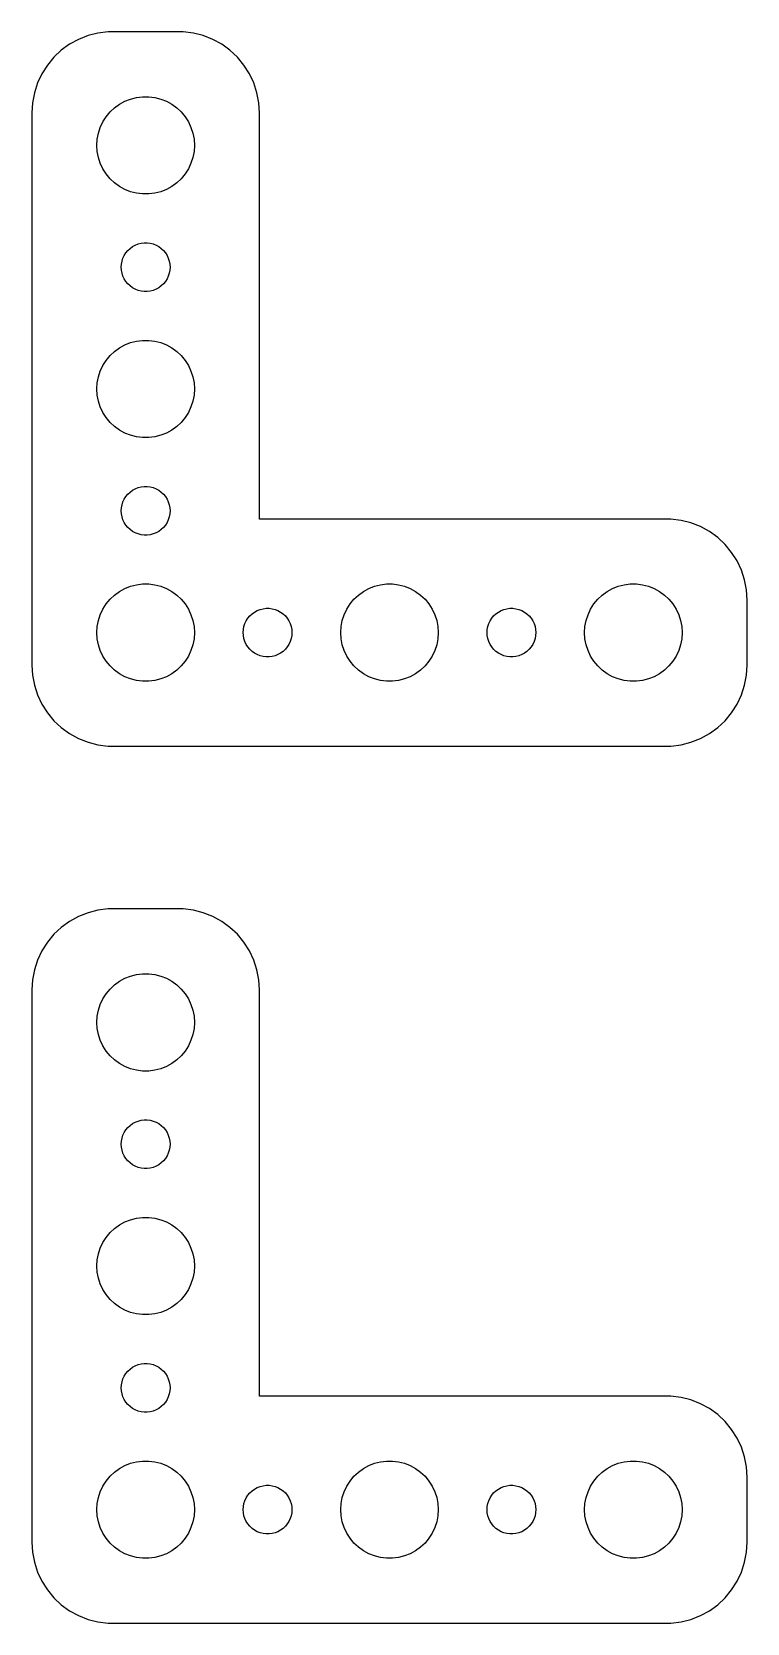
# Model space of a CAD drawing. Header units: metres. Extents: x -22 to 22, y 101 to 199.
import ezdxf

# ---------------------------------------------------------------- set-up
doc = ezdxf.new("R2010")
doc.units = ezdxf.units.M

msp = doc.modelspace()

# ---------------------------------------------------------------- linework, layer by layer
for p, q in [((-17.9369, 198.911), (-18.5451, 198.755)), ((-17.3139, 198.99), (-17.9369, 198.911)), ((-12.686, 198.99), (-17.3139, 198.99)), ((-12.0631, 198.911), (-12.686, 198.99)), ((-11.4549, 198.755), (-12.0631, 198.911)), ((-19.6791, 198.222), (-20.1871, 197.853)), ((-19.1289, 198.524), (-19.6791, 198.222)), ((-18.5451, 198.755), (-19.1289, 198.524)), ((-10.8711, 198.524), (-11.4549, 198.755)), ((-10.3209, 198.222), (-10.8711, 198.524)), ((-9.81287, 197.853), (-10.3209, 198.222)), ((-20.6448, 197.423), (-21.0451, 196.939)), ((-20.1871, 197.853), (-20.6448, 197.423)), ((-9.35515, 197.423), (-9.81287, 197.853)), ((-8.95491, 196.939), (-9.35515, 197.423)), ((-21.3815, 196.409), (-21.6489, 195.841)), ((-21.0451, 196.939), (-21.3815, 196.409)), ((-8.61845, 196.409), (-8.95491, 196.939)), ((-8.3511, 195.841), (-8.61845, 196.409)), ((-21.8429, 195.243), (-21.9606, 194.627)), ((-21.6489, 195.841), (-21.8429, 195.243)), ((-15.5621, 194.947), (-15.1884, 194.994)), ((-15.1884, 194.994), (-14.8116, 194.994)), ((-14.8116, 194.994), (-14.4379, 194.947)), ((-8.15707, 195.243), (-8.3511, 195.841)), ((-8.03941, 194.627), (-8.15707, 195.243)), ((-21.9606, 194.627), (-22, 194)), ((-17.427, 193.763), (-17.1869, 194.054)), ((-17.1869, 194.054), (-16.9123, 194.312)), ((-16.9123, 194.312), (-16.6075, 194.533)), ((-16.6075, 194.533), (-16.2773, 194.714)), ((-16.2773, 194.714), (-15.927, 194.853)), ((-15.927, 194.853), (-15.5621, 194.947)), ((-14.4379, 194.947), (-14.0729, 194.853)), ((-14.0729, 194.853), (-13.7227, 194.714)), ((-13.7227, 194.714), (-13.3925, 194.533)), ((-13.3925, 194.533), (-13.0877, 194.312)), ((-13.0877, 194.312), (-12.8131, 194.054)), ((-12.8131, 194.054), (-12.5729, 193.763)), ((-8, 194), (-8.03941, 194.627)), ((-22, 194), (-22, 160)), ((-17.9057, 192.746), (-17.7893, 193.104)), ((-17.7893, 193.104), (-17.6289, 193.445)), ((-17.6289, 193.445), (-17.427, 193.763)), ((-12.5729, 193.763), (-12.3711, 193.445)), ((-12.3711, 193.445), (-12.2107, 193.104)), ((-12.2107, 193.104), (-12.0942, 192.746)), ((-8, 168.99), (-8, 194)), ((-18, 192), (-17.9763, 192.376)), ((-17.9763, 192.376), (-17.9057, 192.746)), ((-12.0942, 192.746), (-12.0237, 192.376)), ((-12.0237, 192.376), (-12, 192)), ((-17.9763, 191.624), (-18, 192)), ((-17.9057, 191.254), (-17.9763, 191.624)), ((-17.7893, 190.896), (-17.9057, 191.254)), ((-12.0942, 191.254), (-12.2107, 190.896)), ((-12.0237, 191.624), (-12.0942, 191.254)), ((-12, 192), (-12.0237, 191.624)), ((-17.6289, 190.555), (-17.7893, 190.896)), ((-17.427, 190.237), (-17.6289, 190.555)), ((-17.1869, 189.946), (-17.427, 190.237)), ((-12.5729, 190.237), (-12.8131, 189.946)), ((-12.3711, 190.555), (-12.5729, 190.237)), ((-12.2107, 190.896), (-12.3711, 190.555)), ((-16.9123, 189.688), (-17.1869, 189.946)), ((-16.6075, 189.467), (-16.9123, 189.688)), ((-16.2773, 189.286), (-16.6075, 189.467)), ((-15.927, 189.147), (-16.2773, 189.286)), ((-15.5621, 189.053), (-15.927, 189.147)), ((-14.0729, 189.147), (-14.4379, 189.053)), ((-13.7227, 189.286), (-14.0729, 189.147)), ((-13.3925, 189.467), (-13.7227, 189.286)), ((-13.0877, 189.688), (-13.3925, 189.467)), ((-12.8131, 189.946), (-13.0877, 189.688)), ((-15.1884, 189.006), (-15.5621, 189.053)), ((-14.8116, 189.006), (-15.1884, 189.006)), ((-14.4379, 189.053), (-14.8116, 189.006)), ((-16.3947, 185.052), (-16.3145, 185.223)), ((-16.3145, 185.223), (-16.2135, 185.382)), ((-16.2135, 185.382), (-16.0934, 185.527)), ((-16.0934, 185.527), (-15.9561, 185.656)), ((-15.9561, 185.656), (-15.8037, 185.766)), ((-15.8037, 185.766), (-15.6387, 185.857)), ((-15.6387, 185.857), (-15.4635, 185.927)), ((-15.4635, 185.927), (-15.2811, 185.973)), ((-15.2811, 185.973), (-15.0942, 185.997)), ((-15.0942, 185.997), (-14.9058, 185.997)), ((-14.9058, 185.997), (-14.7189, 185.973)), ((-14.7189, 185.973), (-14.5365, 185.927)), ((-14.5365, 185.927), (-14.3613, 185.857)), ((-14.3613, 185.857), (-14.1963, 185.766)), ((-14.1963, 185.766), (-14.0439, 185.656)), ((-14.0439, 185.656), (-13.9065, 185.527)), ((-13.9065, 185.527), (-13.7865, 185.382)), ((-13.7865, 185.382), (-13.6855, 185.223)), ((-13.6855, 185.223), (-13.6053, 185.052)), ((-16.5, 184.5), (-16.4882, 184.688)), ((-16.4882, 184.312), (-16.5, 184.5)), ((-16.4882, 184.688), (-16.4529, 184.873)), ((-16.4529, 184.127), (-16.4882, 184.312)), ((-16.4529, 184.873), (-16.3947, 185.052)), ((-13.6053, 185.052), (-13.5471, 184.873)), ((-13.5471, 184.873), (-13.5118, 184.688)), ((-13.5118, 184.312), (-13.5471, 184.127)), ((-13.5118, 184.688), (-13.5, 184.5)), ((-13.5, 184.5), (-13.5118, 184.312)), ((-16.3947, 183.948), (-16.4529, 184.127)), ((-16.3145, 183.777), (-16.3947, 183.948)), ((-16.2135, 183.618), (-16.3145, 183.777)), ((-16.0934, 183.473), (-16.2135, 183.618)), ((-15.9561, 183.344), (-16.0934, 183.473)), ((-15.8037, 183.234), (-15.9561, 183.344)), ((-15.6387, 183.143), (-15.8037, 183.234)), ((-14.1963, 183.234), (-14.3613, 183.143)), ((-14.0439, 183.344), (-14.1963, 183.234)), ((-13.9065, 183.473), (-14.0439, 183.344)), ((-13.7865, 183.618), (-13.9065, 183.473)), ((-13.6855, 183.777), (-13.7865, 183.618)), ((-13.6053, 183.948), (-13.6855, 183.777)), ((-13.5471, 184.127), (-13.6053, 183.948)), ((-15.4635, 183.073), (-15.6387, 183.143)), ((-15.2811, 183.027), (-15.4635, 183.073)), ((-15.0942, 183.003), (-15.2811, 183.027)), ((-14.9058, 183.003), (-15.0942, 183.003)), ((-14.7189, 183.027), (-14.9058, 183.003)), ((-14.5365, 183.073), (-14.7189, 183.027)), ((-14.3613, 183.143), (-14.5365, 183.073)), ((-17.1869, 179.054), (-16.9123, 179.312)), ((-16.9123, 179.312), (-16.6075, 179.533)), ((-16.6075, 179.533), (-16.2773, 179.714)), ((-16.2773, 179.714), (-15.927, 179.853)), ((-15.927, 179.853), (-15.5621, 179.947)), ((-15.5621, 179.947), (-15.1884, 179.994)), ((-15.1884, 179.994), (-14.8116, 179.994)), ((-14.8116, 179.994), (-14.4379, 179.947)), ((-14.4379, 179.947), (-14.0729, 179.853)), ((-14.0729, 179.853), (-13.7227, 179.714)), ((-13.7227, 179.714), (-13.3925, 179.533)), ((-13.3925, 179.533), (-13.0877, 179.312)), ((-13.0877, 179.312), (-12.8131, 179.054)), ((-17.7893, 178.104), (-17.6289, 178.445)), ((-17.6289, 178.445), (-17.427, 178.763)), ((-17.427, 178.763), (-17.1869, 179.054)), ((-12.8131, 179.054), (-12.5729, 178.763)), ((-12.5729, 178.763), (-12.3711, 178.445)), ((-12.3711, 178.445), (-12.2107, 178.104)), ((-18, 177), (-17.9763, 177.376)), ((-17.9763, 177.376), (-17.9057, 177.746)), ((-17.9057, 177.746), (-17.7893, 178.104)), ((-12.2107, 178.104), (-12.0942, 177.746)), ((-12.0942, 177.746), (-12.0237, 177.376)), ((-12.0237, 177.376), (-12, 177)), ((-17.9763, 176.624), (-18, 177)), ((-17.9057, 176.254), (-17.9763, 176.624)), ((-12.0237, 176.624), (-12.0942, 176.254)), ((-12, 177), (-12.0237, 176.624)), ((-17.7893, 175.896), (-17.9057, 176.254)), ((-17.6289, 175.555), (-17.7893, 175.896)), ((-17.427, 175.237), (-17.6289, 175.555)), ((-12.3711, 175.555), (-12.5729, 175.237)), ((-12.2107, 175.896), (-12.3711, 175.555)), ((-12.0942, 176.254), (-12.2107, 175.896)), ((-17.1869, 174.946), (-17.427, 175.237)), ((-16.9123, 174.688), (-17.1869, 174.946)), ((-16.6075, 174.467), (-16.9123, 174.688)), ((-16.2773, 174.286), (-16.6075, 174.467)), ((-13.3925, 174.467), (-13.7227, 174.286)), ((-13.0877, 174.688), (-13.3925, 174.467)), ((-12.8131, 174.946), (-13.0877, 174.688)), ((-12.5729, 175.237), (-12.8131, 174.946)), ((-15.927, 174.147), (-16.2773, 174.286)), ((-15.5621, 174.053), (-15.927, 174.147)), ((-15.1884, 174.006), (-15.5621, 174.053)), ((-14.8116, 174.006), (-15.1884, 174.006)), ((-14.4379, 174.053), (-14.8116, 174.006)), ((-14.0729, 174.147), (-14.4379, 174.053)), ((-13.7227, 174.286), (-14.0729, 174.147)), ((-16.2135, 170.382), (-16.0934, 170.527)), ((-16.0934, 170.527), (-15.9561, 170.656)), ((-15.9561, 170.656), (-15.8037, 170.766)), ((-15.8037, 170.766), (-15.6387, 170.857)), ((-15.6387, 170.857), (-15.4635, 170.927)), ((-15.4635, 170.927), (-15.2811, 170.973)), ((-15.2811, 170.973), (-15.0942, 170.997)), ((-15.0942, 170.997), (-14.9058, 170.997)), ((-14.9058, 170.997), (-14.7189, 170.973)), ((-14.7189, 170.973), (-14.5365, 170.927)), ((-14.5365, 170.927), (-14.3613, 170.857)), ((-14.3613, 170.857), (-14.1963, 170.766)), ((-14.1963, 170.766), (-14.0439, 170.656)), ((-14.0439, 170.656), (-13.9065, 170.527)), ((-13.9065, 170.527), (-13.7865, 170.382)), ((-16.5, 169.5), (-16.4882, 169.688)), ((-16.4882, 169.688), (-16.4529, 169.873)), ((-16.4529, 169.873), (-16.3947, 170.052)), ((-16.3947, 170.052), (-16.3145, 170.223)), ((-16.3145, 170.223), (-16.2135, 170.382)), ((-13.7865, 170.382), (-13.6855, 170.223)), ((-13.6855, 170.223), (-13.6053, 170.052)), ((-13.6053, 170.052), (-13.5471, 169.873)), ((-13.5471, 169.873), (-13.5118, 169.688)), ((-13.5118, 169.688), (-13.5, 169.5)), ((-16.4882, 169.312), (-16.5, 169.5)), ((-16.4529, 169.127), (-16.4882, 169.312)), ((-16.3947, 168.948), (-16.4529, 169.127)), ((-16.3145, 168.777), (-16.3947, 168.948)), ((-16.2135, 168.618), (-16.3145, 168.777)), ((-16.0934, 168.473), (-16.2135, 168.618)), ((-13.7865, 168.618), (-13.9065, 168.473)), ((-13.6855, 168.777), (-13.7865, 168.618)), ((-13.6053, 168.948), (-13.6855, 168.777)), ((-13.5471, 169.127), (-13.6053, 168.948)), ((-13.5118, 169.312), (-13.5471, 169.127)), ((-13.5, 169.5), (-13.5118, 169.312)), ((17.3139, 168.99), (-8, 168.99)), ((17.9369, 168.911), (17.3139, 168.99)), ((18.5451, 168.755), (17.9369, 168.911)), ((19.1289, 168.524), (18.5451, 168.755)), ((-15.9561, 168.344), (-16.0934, 168.473)), ((-15.8037, 168.234), (-15.9561, 168.344)), ((-15.6387, 168.143), (-15.8037, 168.234)), ((-15.4635, 168.073), (-15.6387, 168.143)), ((-15.2811, 168.027), (-15.4635, 168.073)), ((-15.0942, 168.003), (-15.2811, 168.027)), ((-14.9058, 168.003), (-15.0942, 168.003)), ((-14.7189, 168.027), (-14.9058, 168.003)), ((-14.5365, 168.073), (-14.7189, 168.027)), ((-14.3613, 168.143), (-14.5365, 168.073)), ((-14.1963, 168.234), (-14.3613, 168.143)), ((-14.0439, 168.344), (-14.1963, 168.234)), ((-13.9065, 168.473), (-14.0439, 168.344)), ((19.6791, 168.222), (19.1289, 168.524)), ((20.1871, 167.853), (19.6791, 168.222)), ((20.6448, 167.423), (20.1871, 167.853)), ((21.0451, 166.939), (20.6448, 167.423)), ((21.3815, 166.409), (21.0451, 166.939)), ((21.6489, 165.841), (21.3815, 166.409)), ((21.8429, 165.243), (21.6489, 165.841)), ((-16.6075, 164.533), (-16.2773, 164.714)), ((-16.2773, 164.714), (-15.927, 164.853)), ((-15.927, 164.853), (-15.5621, 164.947)), ((-15.5621, 164.947), (-15.1884, 164.994)), ((-15.1884, 164.994), (-14.8116, 164.994)), ((-14.8116, 164.994), (-14.4379, 164.947)), ((-14.4379, 164.947), (-14.0729, 164.853)), ((-14.0729, 164.853), (-13.7227, 164.714)), ((-13.7227, 164.714), (-13.3925, 164.533)), ((-1.60747, 164.533), (-1.27733, 164.714)), ((-1.27733, 164.714), (-0.92705, 164.853)), ((-0.92705, 164.853), (-0.56213, 164.947)), ((-0.56213, 164.947), (-0.18837, 164.994)), ((-0.18837, 164.994), (0.18837, 164.994)), ((0.18837, 164.994), (0.56213, 164.947)), ((0.56213, 164.947), (0.92705, 164.853)), ((0.92705, 164.853), (1.27733, 164.714)), ((1.27733, 164.714), (1.60747, 164.533)), ((13.3925, 164.533), (13.7227, 164.714)), ((13.7227, 164.714), (14.0729, 164.853)), ((14.0729, 164.853), (14.4379, 164.947)), ((14.4379, 164.947), (14.8116, 164.994)), ((14.8116, 164.994), (15.1884, 164.994)), ((15.1884, 164.994), (15.5621, 164.947)), ((15.5621, 164.947), (15.927, 164.853)), ((15.927, 164.853), (16.2773, 164.714)), ((16.2773, 164.714), (16.6075, 164.533)), ((21.9606, 164.627), (21.8429, 165.243)), ((22, 164), (21.9606, 164.627)), ((-17.6289, 163.445), (-17.427, 163.763)), ((-17.427, 163.763), (-17.1869, 164.054)), ((-17.1869, 164.054), (-16.9123, 164.312)), ((-16.9123, 164.312), (-16.6075, 164.533)), ((-13.3925, 164.533), (-13.0877, 164.312)), ((-13.0877, 164.312), (-12.8131, 164.054)), ((-12.8131, 164.054), (-12.5729, 163.763)), ((-12.5729, 163.763), (-12.3711, 163.445)), ((-2.62891, 163.445), (-2.42705, 163.763)), ((-2.42705, 163.763), (-2.1869, 164.054)), ((-2.1869, 164.054), (-1.91226, 164.312)), ((-1.91226, 164.312), (-1.60747, 164.533)), ((1.60747, 164.533), (1.91226, 164.312)), ((1.91226, 164.312), (2.1869, 164.054)), ((2.1869, 164.054), (2.42705, 163.763)), ((2.42705, 163.763), (2.62891, 163.445)), ((12.3711, 163.445), (12.5729, 163.763)), ((12.5729, 163.763), (12.8131, 164.054)), ((12.8131, 164.054), (13.0877, 164.312)), ((13.0877, 164.312), (13.3925, 164.533)), ((16.6075, 164.533), (16.9123, 164.312)), ((16.9123, 164.312), (17.1869, 164.054)), ((17.1869, 164.054), (17.427, 163.763)), ((17.427, 163.763), (17.6289, 163.445)), ((22, 160), (22, 164)), ((-17.9763, 162.376), (-17.9057, 162.746)), ((-17.9057, 162.746), (-17.7893, 163.104)), ((-17.7893, 163.104), (-17.6289, 163.445)), ((-12.3711, 163.445), (-12.2107, 163.104)), ((-12.2107, 163.104), (-12.0942, 162.746)), ((-12.0942, 162.746), (-12.0237, 162.376)), ((-8.89465, 162.552), (-8.81445, 162.723)), ((-8.81445, 162.723), (-8.71352, 162.882)), ((-8.71352, 162.882), (-8.59344, 163.027)), ((-8.59344, 163.027), (-8.45613, 163.156)), ((-8.45613, 163.156), (-8.30373, 163.266)), ((-8.30373, 163.266), (-8.13866, 163.357)), ((-8.13866, 163.357), (-7.96352, 163.427)), ((-7.96352, 163.427), (-7.78107, 163.473)), ((-7.78107, 163.473), (-7.59418, 163.497)), ((-7.59418, 163.497), (-7.40581, 163.497)), ((-7.40581, 163.497), (-7.21892, 163.473)), ((-7.21892, 163.473), (-7.03647, 163.427)), ((-7.03647, 163.427), (-6.86133, 163.357)), ((-6.86133, 163.357), (-6.69626, 163.266)), ((-6.69626, 163.266), (-6.54385, 163.156)), ((-6.54385, 163.156), (-6.40654, 163.027)), ((-6.40654, 163.027), (-6.28647, 162.882)), ((-6.28647, 162.882), (-6.18553, 162.723)), ((-6.18553, 162.723), (-6.10533, 162.552)), ((-2.97633, 162.376), (-2.90575, 162.746)), ((-2.90575, 162.746), (-2.78932, 163.104)), ((-2.78932, 163.104), (-2.62891, 163.445)), ((2.62891, 163.445), (2.78932, 163.104)), ((2.78932, 163.104), (2.90575, 162.746)), ((2.90575, 162.746), (2.97633, 162.376)), ((6.10533, 162.552), (6.18553, 162.723)), ((6.18553, 162.723), (6.28647, 162.882)), ((6.28647, 162.882), (6.40654, 163.027)), ((6.40654, 163.027), (6.54385, 163.156)), ((6.54385, 163.156), (6.69626, 163.266)), ((6.69626, 163.266), (6.86133, 163.357)), ((6.86133, 163.357), (7.03647, 163.427)), ((7.03647, 163.427), (7.21892, 163.473)), ((7.21892, 163.473), (7.40581, 163.497)), ((7.40581, 163.497), (7.59418, 163.497)), ((7.59418, 163.497), (7.78107, 163.473)), ((7.78107, 163.473), (7.96352, 163.427)), ((7.96352, 163.427), (8.13866, 163.357)), ((8.13866, 163.357), (8.30373, 163.266)), ((8.30373, 163.266), (8.45613, 163.156)), ((8.45613, 163.156), (8.59344, 163.027)), ((8.59344, 163.027), (8.71352, 162.882)), ((8.71352, 162.882), (8.81445, 162.723)), ((8.81445, 162.723), (8.89465, 162.552)), ((12.0237, 162.376), (12.0942, 162.746)), ((12.0942, 162.746), (12.2107, 163.104)), ((12.2107, 163.104), (12.3711, 163.445)), ((17.6289, 163.445), (17.7893, 163.104)), ((17.7893, 163.104), (17.9057, 162.746)), ((17.9057, 162.746), (17.9763, 162.376)), ((-18, 162), (-17.9763, 162.376)), ((-17.9763, 161.624), (-18, 162)), ((-12.0237, 162.376), (-12, 162)), ((-12, 162), (-12.0237, 161.624)), ((-9, 162), (-8.98816, 162.188)), ((-8.98816, 161.812), (-9, 162)), ((-8.98816, 162.188), (-8.95287, 162.373)), ((-8.95287, 161.627), (-8.98816, 161.812)), ((-8.95287, 162.373), (-8.89465, 162.552)), ((-6.10533, 162.552), (-6.04712, 162.373)), ((-6.04712, 162.373), (-6.01183, 162.188)), ((-6.01183, 161.812), (-6.04712, 161.627)), ((-6.01183, 162.188), (-6, 162)), ((-6, 162), (-6.01183, 161.812)), ((-3, 162), (-2.97633, 162.376)), ((-2.97633, 161.624), (-3, 162)), ((2.97633, 162.376), (3, 162)), ((3, 162), (2.97633, 161.624)), ((6, 162), (6.01183, 162.188)), ((6.01183, 161.812), (6, 162)), ((6.01183, 162.188), (6.04712, 162.373)), ((6.04712, 161.627), (6.01183, 161.812)), ((6.04712, 162.373), (6.10533, 162.552)), ((8.89465, 162.552), (8.95287, 162.373)), ((8.95287, 162.373), (8.98816, 162.188)), ((8.98816, 161.812), (8.95287, 161.627)), ((8.98816, 162.188), (9, 162)), ((9, 162), (8.98816, 161.812)), ((12, 162), (12.0237, 162.376)), ((12.0237, 161.624), (12, 162)), ((17.9763, 162.376), (18, 162)), ((18, 162), (17.9763, 161.624)), ((-17.9057, 161.254), (-17.9763, 161.624)), ((-17.7893, 160.896), (-17.9057, 161.254)), ((-17.6289, 160.555), (-17.7893, 160.896)), ((-12.2107, 160.896), (-12.3711, 160.555)), ((-12.0942, 161.254), (-12.2107, 160.896)), ((-12.0237, 161.624), (-12.0942, 161.254)), ((-8.89465, 161.448), (-8.95287, 161.627)), ((-8.81445, 161.277), (-8.89465, 161.448)), ((-8.71352, 161.118), (-8.81445, 161.277)), ((-8.59344, 160.973), (-8.71352, 161.118)), ((-8.45613, 160.844), (-8.59344, 160.973)), ((-8.30373, 160.734), (-8.45613, 160.844)), ((-8.13866, 160.643), (-8.30373, 160.734)), ((-6.69626, 160.734), (-6.86133, 160.643)), ((-6.54385, 160.844), (-6.69626, 160.734)), ((-6.40654, 160.973), (-6.54385, 160.844)), ((-6.28647, 161.118), (-6.40654, 160.973)), ((-6.18553, 161.277), (-6.28647, 161.118)), ((-6.10533, 161.448), (-6.18553, 161.277)), ((-6.04712, 161.627), (-6.10533, 161.448)), ((-2.90575, 161.254), (-2.97633, 161.624)), ((-2.78932, 160.896), (-2.90575, 161.254)), ((-2.62891, 160.555), (-2.78932, 160.896)), ((2.78932, 160.896), (2.62891, 160.555)), ((2.90575, 161.254), (2.78932, 160.896)), ((2.97633, 161.624), (2.90575, 161.254)), ((6.10533, 161.448), (6.04712, 161.627)), ((6.18553, 161.277), (6.10533, 161.448)), ((6.28647, 161.118), (6.18553, 161.277)), ((6.40654, 160.973), (6.28647, 161.118)), ((6.54385, 160.844), (6.40654, 160.973)), ((6.69626, 160.734), (6.54385, 160.844)), ((6.86133, 160.643), (6.69626, 160.734)), ((8.30373, 160.734), (8.13866, 160.643)), ((8.45613, 160.844), (8.30373, 160.734)), ((8.59344, 160.973), (8.45613, 160.844)), ((8.71352, 161.118), (8.59344, 160.973)), ((8.81445, 161.277), (8.71352, 161.118)), ((8.89465, 161.448), (8.81445, 161.277)), ((8.95287, 161.627), (8.89465, 161.448)), ((12.0942, 161.254), (12.0237, 161.624)), ((12.2107, 160.896), (12.0942, 161.254)), ((12.3711, 160.555), (12.2107, 160.896)), ((17.7893, 160.896), (17.6289, 160.555)), ((17.9057, 161.254), (17.7893, 160.896)), ((17.9763, 161.624), (17.9057, 161.254)), ((-22, 160), (-21.9606, 159.373)), ((-17.427, 160.237), (-17.6289, 160.555)), ((-17.1869, 159.946), (-17.427, 160.237)), ((-16.9123, 159.688), (-17.1869, 159.946)), ((-12.8131, 159.946), (-13.0877, 159.688)), ((-12.5729, 160.237), (-12.8131, 159.946)), ((-12.3711, 160.555), (-12.5729, 160.237)), ((-7.96352, 160.573), (-8.13866, 160.643)), ((-7.78107, 160.527), (-7.96352, 160.573)), ((-7.59418, 160.503), (-7.78107, 160.527)), ((-7.40581, 160.503), (-7.59418, 160.503)), ((-7.21892, 160.527), (-7.40581, 160.503)), ((-7.03647, 160.573), (-7.21892, 160.527)), ((-6.86133, 160.643), (-7.03647, 160.573)), ((-2.42705, 160.237), (-2.62891, 160.555)), ((-2.1869, 159.946), (-2.42705, 160.237)), ((-1.91226, 159.688), (-2.1869, 159.946)), ((2.1869, 159.946), (1.91226, 159.688)), ((2.42705, 160.237), (2.1869, 159.946)), ((2.62891, 160.555), (2.42705, 160.237)), ((7.03647, 160.573), (6.86133, 160.643)), ((7.21892, 160.527), (7.03647, 160.573)), ((7.40581, 160.503), (7.21892, 160.527)), ((7.59418, 160.503), (7.40581, 160.503)), ((7.78107, 160.527), (7.59418, 160.503)), ((7.96352, 160.573), (7.78107, 160.527)), ((8.13866, 160.643), (7.96352, 160.573)), ((12.5729, 160.237), (12.3711, 160.555)), ((12.8131, 159.946), (12.5729, 160.237)), ((13.0877, 159.688), (12.8131, 159.946)), ((17.1869, 159.946), (16.9123, 159.688)), ((17.427, 160.237), (17.1869, 159.946)), ((17.6289, 160.555), (17.427, 160.237)), ((21.9606, 159.373), (22, 160)), ((-21.9606, 159.373), (-21.8429, 158.757)), ((-21.8429, 158.757), (-21.6489, 158.159)), ((-16.6075, 159.467), (-16.9123, 159.688)), ((-16.2773, 159.286), (-16.6075, 159.467)), ((-15.927, 159.147), (-16.2773, 159.286)), ((-15.5621, 159.053), (-15.927, 159.147)), ((-15.1884, 159.006), (-15.5621, 159.053)), ((-14.8116, 159.006), (-15.1884, 159.006)), ((-14.4379, 159.053), (-14.8116, 159.006)), ((-14.0729, 159.147), (-14.4379, 159.053)), ((-13.7227, 159.286), (-14.0729, 159.147)), ((-13.3925, 159.467), (-13.7227, 159.286)), ((-13.0877, 159.688), (-13.3925, 159.467)), ((-1.60747, 159.467), (-1.91226, 159.688)), ((-1.27733, 159.286), (-1.60747, 159.467)), ((-0.92705, 159.147), (-1.27733, 159.286)), ((-0.56213, 159.053), (-0.92705, 159.147)), ((-0.18837, 159.006), (-0.56213, 159.053)), ((0.18837, 159.006), (-0.18837, 159.006)), ((0.56213, 159.053), (0.18837, 159.006)), ((0.92705, 159.147), (0.56213, 159.053)), ((1.27733, 159.286), (0.92705, 159.147)), ((1.60747, 159.467), (1.27733, 159.286)), ((1.91226, 159.688), (1.60747, 159.467)), ((13.3925, 159.467), (13.0877, 159.688)), ((13.7227, 159.286), (13.3925, 159.467)), ((14.0729, 159.147), (13.7227, 159.286)), ((14.4379, 159.053), (14.0729, 159.147)), ((14.8116, 159.006), (14.4379, 159.053)), ((15.1884, 159.006), (14.8116, 159.006)), ((15.5621, 159.053), (15.1884, 159.006)), ((15.927, 159.147), (15.5621, 159.053)), ((16.2773, 159.286), (15.927, 159.147)), ((16.6075, 159.467), (16.2773, 159.286)), ((16.9123, 159.688), (16.6075, 159.467)), ((21.6489, 158.159), (21.8429, 158.757)), ((21.8429, 158.757), (21.9606, 159.373)), ((-21.6489, 158.159), (-21.3815, 157.591)), ((21.3815, 157.591), (21.6489, 158.159)), ((-21.3815, 157.591), (-21.0451, 157.061)), ((-21.0451, 157.061), (-20.6448, 156.577)), ((20.6448, 156.577), (21.0451, 157.061)), ((21.0451, 157.061), (21.3815, 157.591)), ((-20.6448, 156.577), (-20.1871, 156.147)), ((-20.1871, 156.147), (-19.6791, 155.778)), ((19.6791, 155.778), (20.1871, 156.147)), ((20.1871, 156.147), (20.6448, 156.577)), ((-19.6791, 155.778), (-19.1289, 155.476)), ((-19.1289, 155.476), (-18.5451, 155.245)), ((-18.5451, 155.245), (-17.9369, 155.089)), ((-17.9369, 155.089), (-17.3139, 155.01)), ((-17.3139, 155.01), (17.3139, 155.01)), ((17.3139, 155.01), (17.9369, 155.089)), ((17.9369, 155.089), (18.5451, 155.245)), ((18.5451, 155.245), (19.1289, 155.476)), ((19.1289, 155.476), (19.6791, 155.778)), ((-19.6791, 144.222), (-20.1871, 143.853)), ((-19.1289, 144.524), (-19.6791, 144.222)), ((-18.5451, 144.755), (-19.1289, 144.524)), ((-17.9369, 144.911), (-18.5451, 144.755)), ((-17.3139, 144.99), (-17.9369, 144.911)), ((-12.686, 144.99), (-17.3139, 144.99)), ((-12.0631, 144.911), (-12.686, 144.99)), ((-11.4549, 144.755), (-12.0631, 144.911)), ((-10.8711, 144.524), (-11.4549, 144.755)), ((-10.3209, 144.222), (-10.8711, 144.524)), ((-9.81287, 143.853), (-10.3209, 144.222)), ((-20.6448, 143.423), (-21.0451, 142.939)), ((-20.1871, 143.853), (-20.6448, 143.423)), ((-9.35515, 143.423), (-9.81287, 143.853)), ((-8.95491, 142.939), (-9.35515, 143.423)), ((-21.3815, 142.409), (-21.6489, 141.841)), ((-21.0451, 142.939), (-21.3815, 142.409)), ((-8.61845, 142.409), (-8.95491, 142.939)), ((-8.3511, 141.841), (-8.61845, 142.409)), ((-21.8429, 141.243), (-21.9606, 140.627)), ((-21.6489, 141.841), (-21.8429, 141.243)), ((-8.15707, 141.243), (-8.3511, 141.841)), ((-8.03941, 140.627), (-8.15707, 141.243)), ((-21.9606, 140.627), (-22, 140)), ((-17.1869, 140.054), (-16.9123, 140.312)), ((-16.9123, 140.312), (-16.6075, 140.533)), ((-16.6075, 140.533), (-16.2773, 140.714)), ((-16.2773, 140.714), (-15.927, 140.853)), ((-15.927, 140.853), (-15.5621, 140.947)), ((-15.5621, 140.947), (-15.1884, 140.994)), ((-15.1884, 140.994), (-14.8116, 140.994)), ((-14.8116, 140.994), (-14.4379, 140.947)), ((-14.4379, 140.947), (-14.0729, 140.853)), ((-14.0729, 140.853), (-13.7227, 140.714)), ((-13.7227, 140.714), (-13.3925, 140.533)), ((-13.3925, 140.533), (-13.0877, 140.312)), ((-13.0877, 140.312), (-12.8131, 140.054)), ((-8, 140), (-8.03941, 140.627)), ((-22, 140), (-22, 106)), ((-17.7893, 139.104), (-17.6289, 139.445)), ((-17.6289, 139.445), (-17.427, 139.763)), ((-17.427, 139.763), (-17.1869, 140.054)), ((-12.8131, 140.054), (-12.5729, 139.763)), ((-12.5729, 139.763), (-12.3711, 139.445)), ((-12.3711, 139.445), (-12.2107, 139.104)), ((-8, 114.99), (-8, 140)), ((-18, 138), (-17.9763, 138.376)), ((-17.9763, 138.376), (-17.9057, 138.746)), ((-17.9057, 138.746), (-17.7893, 139.104)), ((-12.2107, 139.104), (-12.0942, 138.746)), ((-12.0942, 138.746), (-12.0237, 138.376)), ((-12.0237, 138.376), (-12, 138)), ((-17.9763, 137.624), (-18, 138)), ((-17.9057, 137.254), (-17.9763, 137.624)), ((-17.7893, 136.896), (-17.9057, 137.254)), ((-12.0942, 137.254), (-12.2107, 136.896)), ((-12.0237, 137.624), (-12.0942, 137.254)), ((-12, 138), (-12.0237, 137.624)), ((-17.6289, 136.555), (-17.7893, 136.896)), ((-17.427, 136.237), (-17.6289, 136.555)), ((-17.1869, 135.946), (-17.427, 136.237)), ((-12.5729, 136.237), (-12.8131, 135.946)), ((-12.3711, 136.555), (-12.5729, 136.237)), ((-12.2107, 136.896), (-12.3711, 136.555)), ((-16.9123, 135.688), (-17.1869, 135.946)), ((-16.6075, 135.467), (-16.9123, 135.688)), ((-16.2773, 135.286), (-16.6075, 135.467)), ((-15.927, 135.147), (-16.2773, 135.286)), ((-13.7227, 135.286), (-14.0729, 135.147)), ((-13.3925, 135.467), (-13.7227, 135.286)), ((-13.0877, 135.688), (-13.3925, 135.467)), ((-12.8131, 135.946), (-13.0877, 135.688)), ((-15.5621, 135.053), (-15.927, 135.147)), ((-15.1884, 135.006), (-15.5621, 135.053)), ((-14.8116, 135.006), (-15.1884, 135.006)), ((-14.4379, 135.053), (-14.8116, 135.006)), ((-14.0729, 135.147), (-14.4379, 135.053)), ((-16.3145, 131.223), (-16.2135, 131.382)), ((-16.2135, 131.382), (-16.0934, 131.527)), ((-16.0934, 131.527), (-15.9561, 131.656)), ((-15.9561, 131.656), (-15.8037, 131.766)), ((-15.8037, 131.766), (-15.6387, 131.857)), ((-15.6387, 131.857), (-15.4635, 131.927)), ((-15.4635, 131.927), (-15.2811, 131.973)), ((-15.2811, 131.973), (-15.0942, 131.997)), ((-15.0942, 131.997), (-14.9058, 131.997)), ((-14.9058, 131.997), (-14.7189, 131.973)), ((-14.7189, 131.973), (-14.5365, 131.927)), ((-14.5365, 131.927), (-14.3613, 131.857)), ((-14.3613, 131.857), (-14.1963, 131.766)), ((-14.1963, 131.766), (-14.0439, 131.656)), ((-14.0439, 131.656), (-13.9065, 131.527)), ((-13.9065, 131.527), (-13.7865, 131.382)), ((-13.7865, 131.382), (-13.6855, 131.223)), ((-16.5, 130.5), (-16.4882, 130.688)), ((-16.4882, 130.312), (-16.5, 130.5)), ((-16.4882, 130.688), (-16.4529, 130.873)), ((-16.4529, 130.873), (-16.3947, 131.052)), ((-16.3947, 131.052), (-16.3145, 131.223)), ((-13.6855, 131.223), (-13.6053, 131.052)), ((-13.6053, 131.052), (-13.5471, 130.873)), ((-13.5471, 130.873), (-13.5118, 130.688)), ((-13.5118, 130.688), (-13.5, 130.5)), ((-13.5, 130.5), (-13.5118, 130.312)), ((-16.4529, 130.127), (-16.4882, 130.312)), ((-16.3947, 129.948), (-16.4529, 130.127)), ((-16.3145, 129.777), (-16.3947, 129.948)), ((-16.2135, 129.618), (-16.3145, 129.777)), ((-16.0934, 129.473), (-16.2135, 129.618)), ((-15.9561, 129.344), (-16.0934, 129.473)), ((-15.8037, 129.234), (-15.9561, 129.344)), ((-14.0439, 129.344), (-14.1963, 129.234)), ((-13.9065, 129.473), (-14.0439, 129.344)), ((-13.7865, 129.618), (-13.9065, 129.473)), ((-13.6855, 129.777), (-13.7865, 129.618)), ((-13.6053, 129.948), (-13.6855, 129.777)), ((-13.5471, 130.127), (-13.6053, 129.948)), ((-13.5118, 130.312), (-13.5471, 130.127)), ((-15.6387, 129.143), (-15.8037, 129.234)), ((-15.4635, 129.073), (-15.6387, 129.143)), ((-15.2811, 129.027), (-15.4635, 129.073)), ((-15.0942, 129.003), (-15.2811, 129.027)), ((-14.9058, 129.003), (-15.0942, 129.003)), ((-14.7189, 129.027), (-14.9058, 129.003)), ((-14.5365, 129.073), (-14.7189, 129.027)), ((-14.3613, 129.143), (-14.5365, 129.073)), ((-14.1963, 129.234), (-14.3613, 129.143)), ((-16.9123, 125.312), (-16.6075, 125.533)), ((-16.6075, 125.533), (-16.2773, 125.714)), ((-16.2773, 125.714), (-15.927, 125.853)), ((-15.927, 125.853), (-15.5621, 125.947)), ((-15.5621, 125.947), (-15.1884, 125.994)), ((-15.1884, 125.994), (-14.8116, 125.994)), ((-14.8116, 125.994), (-14.4379, 125.947)), ((-14.4379, 125.947), (-14.0729, 125.853)), ((-14.0729, 125.853), (-13.7227, 125.714)), ((-13.7227, 125.714), (-13.3925, 125.533)), ((-13.3925, 125.533), (-13.0877, 125.312)), ((-17.7893, 124.104), (-17.6289, 124.445)), ((-17.6289, 124.445), (-17.427, 124.763)), ((-17.427, 124.763), (-17.1869, 125.054)), ((-17.1869, 125.054), (-16.9123, 125.312)), ((-13.0877, 125.312), (-12.8131, 125.054)), ((-12.8131, 125.054), (-12.5729, 124.763)), ((-12.5729, 124.763), (-12.3711, 124.445)), ((-12.3711, 124.445), (-12.2107, 124.104)), ((-17.9763, 123.376), (-17.9057, 123.746)), ((-17.9057, 123.746), (-17.7893, 124.104)), ((-12.2107, 124.104), (-12.0942, 123.746)), ((-12.0942, 123.746), (-12.0237, 123.376)), ((-18, 123), (-17.9763, 123.376)), ((-17.9763, 122.624), (-18, 123)), ((-17.9057, 122.254), (-17.9763, 122.624)), ((-12.0237, 122.624), (-12.0942, 122.254)), ((-12.0237, 123.376), (-12, 123)), ((-12, 123), (-12.0237, 122.624)), ((-17.7893, 121.896), (-17.9057, 122.254)), ((-17.6289, 121.555), (-17.7893, 121.896)), ((-17.427, 121.237), (-17.6289, 121.555)), ((-12.3711, 121.555), (-12.5729, 121.237)), ((-12.2107, 121.896), (-12.3711, 121.555)), ((-12.0942, 122.254), (-12.2107, 121.896)), ((-17.1869, 120.946), (-17.427, 121.237)), ((-16.9123, 120.688), (-17.1869, 120.946)), ((-16.6075, 120.467), (-16.9123, 120.688)), ((-13.0877, 120.688), (-13.3925, 120.467)), ((-12.8131, 120.946), (-13.0877, 120.688)), ((-12.5729, 121.237), (-12.8131, 120.946)), ((-16.2773, 120.286), (-16.6075, 120.467)), ((-15.927, 120.147), (-16.2773, 120.286)), ((-15.5621, 120.053), (-15.927, 120.147)), ((-15.1884, 120.006), (-15.5621, 120.053)), ((-14.8116, 120.006), (-15.1884, 120.006)), ((-14.4379, 120.053), (-14.8116, 120.006)), ((-14.0729, 120.147), (-14.4379, 120.053)), ((-13.7227, 120.286), (-14.0729, 120.147)), ((-13.3925, 120.467), (-13.7227, 120.286)), ((-16.0934, 116.527), (-15.9561, 116.656)), ((-15.9561, 116.656), (-15.8037, 116.766)), ((-15.8037, 116.766), (-15.6387, 116.857)), ((-15.6387, 116.857), (-15.4635, 116.927)), ((-15.4635, 116.927), (-15.2811, 116.973)), ((-15.2811, 116.973), (-15.0942, 116.997)), ((-15.0942, 116.997), (-14.9058, 116.997)), ((-14.9058, 116.997), (-14.7189, 116.973)), ((-14.7189, 116.973), (-14.5365, 116.927)), ((-14.5365, 116.927), (-14.3613, 116.857)), ((-14.3613, 116.857), (-14.1963, 116.766)), ((-14.1963, 116.766), (-14.0439, 116.656)), ((-14.0439, 116.656), (-13.9065, 116.527)), ((-16.5, 115.5), (-16.4882, 115.688)), ((-16.4882, 115.688), (-16.4529, 115.873)), ((-16.4529, 115.873), (-16.3947, 116.052)), ((-16.3947, 116.052), (-16.3145, 116.223)), ((-16.3145, 116.223), (-16.2135, 116.382)), ((-16.2135, 116.382), (-16.0934, 116.527)), ((-13.9065, 116.527), (-13.7865, 116.382)), ((-13.7865, 116.382), (-13.6855, 116.223)), ((-13.6855, 116.223), (-13.6053, 116.052)), ((-13.6053, 116.052), (-13.5471, 115.873)), ((-13.5471, 115.873), (-13.5118, 115.688)), ((-13.5118, 115.688), (-13.5, 115.5)), ((-16.4882, 115.312), (-16.5, 115.5)), ((-16.4529, 115.127), (-16.4882, 115.312)), ((-16.3947, 114.948), (-16.4529, 115.127)), ((-16.3145, 114.777), (-16.3947, 114.948)), ((-16.2135, 114.618), (-16.3145, 114.777)), ((-13.6855, 114.777), (-13.7865, 114.618)), ((-13.6053, 114.948), (-13.6855, 114.777)), ((-13.5471, 115.127), (-13.6053, 114.948)), ((-13.5118, 115.312), (-13.5471, 115.127)), ((-13.5, 115.5), (-13.5118, 115.312)), ((17.3139, 114.99), (-8, 114.99)), ((17.9369, 114.911), (17.3139, 114.99)), ((18.5451, 114.755), (17.9369, 114.911)), ((19.1289, 114.524), (18.5451, 114.755)), ((-16.0934, 114.473), (-16.2135, 114.618)), ((-15.9561, 114.344), (-16.0934, 114.473)), ((-15.8037, 114.234), (-15.9561, 114.344)), ((-15.6387, 114.143), (-15.8037, 114.234)), ((-15.4635, 114.073), (-15.6387, 114.143)), ((-15.2811, 114.027), (-15.4635, 114.073)), ((-15.0942, 114.003), (-15.2811, 114.027)), ((-14.9058, 114.003), (-15.0942, 114.003)), ((-14.7189, 114.027), (-14.9058, 114.003)), ((-14.5365, 114.073), (-14.7189, 114.027)), ((-14.3613, 114.143), (-14.5365, 114.073)), ((-14.1963, 114.234), (-14.3613, 114.143)), ((-14.0439, 114.344), (-14.1963, 114.234)), ((-13.9065, 114.473), (-14.0439, 114.344)), ((-13.7865, 114.618), (-13.9065, 114.473)), ((19.6791, 114.222), (19.1289, 114.524)), ((20.1871, 113.853), (19.6791, 114.222)), ((20.6448, 113.423), (20.1871, 113.853)), ((21.0451, 112.939), (20.6448, 113.423)), ((21.3815, 112.409), (21.0451, 112.939)), ((21.6489, 111.841), (21.3815, 112.409)), ((21.8429, 111.243), (21.6489, 111.841)), ((-16.2773, 110.714), (-15.927, 110.853)), ((-15.927, 110.853), (-15.5621, 110.947)), ((-15.5621, 110.947), (-15.1884, 110.994)), ((-15.1884, 110.994), (-14.8116, 110.994)), ((-14.8116, 110.994), (-14.4379, 110.947)), ((-14.4379, 110.947), (-14.0729, 110.853)), ((-14.0729, 110.853), (-13.7227, 110.714)), ((-1.27733, 110.714), (-0.92705, 110.853)), ((-0.92705, 110.853), (-0.56213, 110.947)), ((-0.56213, 110.947), (-0.18837, 110.994)), ((-0.18837, 110.994), (0.18837, 110.994)), ((0.18837, 110.994), (0.56213, 110.947)), ((0.56213, 110.947), (0.92705, 110.853)), ((0.92705, 110.853), (1.27733, 110.714)), ((13.7227, 110.714), (14.0729, 110.853)), ((14.0729, 110.853), (14.4379, 110.947)), ((14.4379, 110.947), (14.8116, 110.994)), ((14.8116, 110.994), (15.1884, 110.994)), ((15.1884, 110.994), (15.5621, 110.947)), ((15.5621, 110.947), (15.927, 110.853)), ((15.927, 110.853), (16.2773, 110.714)), ((21.9606, 110.627), (21.8429, 111.243)), ((-17.6289, 109.445), (-17.427, 109.763)), ((-17.427, 109.763), (-17.1869, 110.054)), ((-17.1869, 110.054), (-16.9123, 110.312)), ((-16.9123, 110.312), (-16.6075, 110.533)), ((-16.6075, 110.533), (-16.2773, 110.714)), ((-13.7227, 110.714), (-13.3925, 110.533)), ((-13.3925, 110.533), (-13.0877, 110.312)), ((-13.0877, 110.312), (-12.8131, 110.054)), ((-12.8131, 110.054), (-12.5729, 109.763)), ((-12.5729, 109.763), (-12.3711, 109.445)), ((-2.62891, 109.445), (-2.42705, 109.763)), ((-2.42705, 109.763), (-2.1869, 110.054)), ((-2.1869, 110.054), (-1.91226, 110.312)), ((-1.91226, 110.312), (-1.60747, 110.533)), ((-1.60747, 110.533), (-1.27733, 110.714)), ((1.27733, 110.714), (1.60747, 110.533)), ((1.60747, 110.533), (1.91226, 110.312)), ((1.91226, 110.312), (2.1869, 110.054)), ((2.1869, 110.054), (2.42705, 109.763)), ((2.42705, 109.763), (2.62891, 109.445)), ((12.3711, 109.445), (12.5729, 109.763)), ((12.5729, 109.763), (12.8131, 110.054)), ((12.8131, 110.054), (13.0877, 110.312)), ((13.0877, 110.312), (13.3925, 110.533)), ((13.3925, 110.533), (13.7227, 110.714)), ((16.2773, 110.714), (16.6075, 110.533)), ((16.6075, 110.533), (16.9123, 110.312)), ((16.9123, 110.312), (17.1869, 110.054)), ((17.1869, 110.054), (17.427, 109.763)), ((17.427, 109.763), (17.6289, 109.445)), ((22, 110), (21.9606, 110.627)), ((22, 106), (22, 110)), ((-17.9057, 108.746), (-17.7893, 109.104)), ((-17.7893, 109.104), (-17.6289, 109.445)), ((-12.3711, 109.445), (-12.2107, 109.104)), ((-12.2107, 109.104), (-12.0942, 108.746)), ((-8.81445, 108.723), (-8.71352, 108.882)), ((-8.71352, 108.882), (-8.59344, 109.027)), ((-8.59344, 109.027), (-8.45613, 109.156)), ((-8.45613, 109.156), (-8.30373, 109.266)), ((-8.30373, 109.266), (-8.13866, 109.357)), ((-8.13866, 109.357), (-7.96352, 109.427)), ((-7.96352, 109.427), (-7.78107, 109.473)), ((-7.78107, 109.473), (-7.59418, 109.497)), ((-7.59418, 109.497), (-7.40581, 109.497)), ((-7.40581, 109.497), (-7.21892, 109.473)), ((-7.21892, 109.473), (-7.03647, 109.427)), ((-7.03647, 109.427), (-6.86133, 109.357)), ((-6.86133, 109.357), (-6.69626, 109.266)), ((-6.69626, 109.266), (-6.54385, 109.156)), ((-6.54385, 109.156), (-6.40654, 109.027)), ((-6.40654, 109.027), (-6.28647, 108.882)), ((-6.28647, 108.882), (-6.18553, 108.723)), ((-2.90575, 108.746), (-2.78932, 109.104)), ((-2.78932, 109.104), (-2.62891, 109.445)), ((2.62891, 109.445), (2.78932, 109.104)), ((2.78932, 109.104), (2.90575, 108.746)), ((6.18553, 108.723), (6.28647, 108.882)), ((6.28647, 108.882), (6.40654, 109.027)), ((6.40654, 109.027), (6.54385, 109.156)), ((6.54385, 109.156), (6.69626, 109.266)), ((6.69626, 109.266), (6.86133, 109.357)), ((6.86133, 109.357), (7.03647, 109.427)), ((7.03647, 109.427), (7.21892, 109.473)), ((7.21892, 109.473), (7.40581, 109.497)), ((7.40581, 109.497), (7.59418, 109.497)), ((7.59418, 109.497), (7.78107, 109.473)), ((7.78107, 109.473), (7.96352, 109.427)), ((7.96352, 109.427), (8.13866, 109.357)), ((8.13866, 109.357), (8.30373, 109.266)), ((8.30373, 109.266), (8.45613, 109.156)), ((8.45613, 109.156), (8.59344, 109.027)), ((8.59344, 109.027), (8.71352, 108.882)), ((8.71352, 108.882), (8.81445, 108.723)), ((12.0942, 108.746), (12.2107, 109.104)), ((12.2107, 109.104), (12.3711, 109.445)), ((17.6289, 109.445), (17.7893, 109.104)), ((17.7893, 109.104), (17.9057, 108.746)), ((-18, 108), (-17.9763, 108.376)), ((-17.9763, 107.624), (-18, 108)), ((-17.9763, 108.376), (-17.9057, 108.746)), ((-12.0942, 108.746), (-12.0237, 108.376)), ((-12.0237, 108.376), (-12, 108)), ((-12, 108), (-12.0237, 107.624)), ((-9, 108), (-8.98816, 108.188)), ((-8.98816, 107.812), (-9, 108)), ((-8.98816, 108.188), (-8.95287, 108.373)), ((-8.95287, 107.627), (-8.98816, 107.812)), ((-8.95287, 108.373), (-8.89465, 108.552)), ((-8.89465, 108.552), (-8.81445, 108.723)), ((-6.18553, 108.723), (-6.10533, 108.552)), ((-6.10533, 108.552), (-6.04712, 108.373)), ((-6.04712, 108.373), (-6.01183, 108.188)), ((-6.01183, 107.812), (-6.04712, 107.627)), ((-6.01183, 108.188), (-6, 108)), ((-6, 108), (-6.01183, 107.812)), ((-3, 108), (-2.97633, 108.376)), ((-2.97633, 107.624), (-3, 108)), ((-2.97633, 108.376), (-2.90575, 108.746)), ((2.90575, 108.746), (2.97633, 108.376)), ((2.97633, 108.376), (3, 108)), ((3, 108), (2.97633, 107.624)), ((6, 108), (6.01183, 108.188)), ((6.01183, 107.812), (6, 108)), ((6.01183, 108.188), (6.04712, 108.373)), ((6.04712, 107.627), (6.01183, 107.812)), ((6.04712, 108.373), (6.10533, 108.552)), ((6.10533, 108.552), (6.18553, 108.723)), ((8.81445, 108.723), (8.89465, 108.552)), ((8.89465, 108.552), (8.95287, 108.373)), ((8.95287, 108.373), (8.98816, 108.188)), ((8.98816, 107.812), (8.95287, 107.627)), ((8.98816, 108.188), (9, 108)), ((9, 108), (8.98816, 107.812)), ((12, 108), (12.0237, 108.376)), ((12.0237, 107.624), (12, 108)), ((12.0237, 108.376), (12.0942, 108.746)), ((17.9057, 108.746), (17.9763, 108.376)), ((17.9763, 108.376), (18, 108)), ((18, 108), (17.9763, 107.624)), ((-17.9057, 107.254), (-17.9763, 107.624)), ((-17.7893, 106.896), (-17.9057, 107.254)), ((-17.6289, 106.555), (-17.7893, 106.896)), ((-12.2107, 106.896), (-12.3711, 106.555)), ((-12.0942, 107.254), (-12.2107, 106.896)), ((-12.0237, 107.624), (-12.0942, 107.254)), ((-8.89465, 107.448), (-8.95287, 107.627)), ((-8.81445, 107.277), (-8.89465, 107.448)), ((-8.71352, 107.118), (-8.81445, 107.277)), ((-8.59344, 106.973), (-8.71352, 107.118)), ((-8.45613, 106.844), (-8.59344, 106.973)), ((-8.30373, 106.734), (-8.45613, 106.844)), ((-6.54385, 106.844), (-6.69626, 106.734)), ((-6.40654, 106.973), (-6.54385, 106.844)), ((-6.28647, 107.118), (-6.40654, 106.973)), ((-6.18553, 107.277), (-6.28647, 107.118)), ((-6.10533, 107.448), (-6.18553, 107.277)), ((-6.04712, 107.627), (-6.10533, 107.448)), ((-2.90575, 107.254), (-2.97633, 107.624)), ((-2.78932, 106.896), (-2.90575, 107.254)), ((-2.62891, 106.555), (-2.78932, 106.896)), ((2.78932, 106.896), (2.62891, 106.555)), ((2.90575, 107.254), (2.78932, 106.896)), ((2.97633, 107.624), (2.90575, 107.254)), ((6.10533, 107.448), (6.04712, 107.627)), ((6.18553, 107.277), (6.10533, 107.448)), ((6.28647, 107.118), (6.18553, 107.277)), ((6.40654, 106.973), (6.28647, 107.118)), ((6.54385, 106.844), (6.40654, 106.973)), ((6.69626, 106.734), (6.54385, 106.844)), ((8.45613, 106.844), (8.30373, 106.734)), ((8.59344, 106.973), (8.45613, 106.844)), ((8.71352, 107.118), (8.59344, 106.973)), ((8.81445, 107.277), (8.71352, 107.118)), ((8.89465, 107.448), (8.81445, 107.277)), ((8.95287, 107.627), (8.89465, 107.448)), ((12.0942, 107.254), (12.0237, 107.624)), ((12.2107, 106.896), (12.0942, 107.254)), ((12.3711, 106.555), (12.2107, 106.896)), ((17.7893, 106.896), (17.6289, 106.555)), ((17.9057, 107.254), (17.7893, 106.896)), ((17.9763, 107.624), (17.9057, 107.254)), ((-22, 106), (-21.9606, 105.373)), ((-17.427, 106.237), (-17.6289, 106.555)), ((-17.1869, 105.946), (-17.427, 106.237)), ((-16.9123, 105.688), (-17.1869, 105.946)), ((-12.8131, 105.946), (-13.0877, 105.688)), ((-12.5729, 106.237), (-12.8131, 105.946)), ((-12.3711, 106.555), (-12.5729, 106.237)), ((-8.13866, 106.643), (-8.30373, 106.734)), ((-7.96352, 106.573), (-8.13866, 106.643)), ((-7.78107, 106.527), (-7.96352, 106.573)), ((-7.59418, 106.503), (-7.78107, 106.527)), ((-7.40581, 106.503), (-7.59418, 106.503)), ((-7.21892, 106.527), (-7.40581, 106.503)), ((-7.03647, 106.573), (-7.21892, 106.527)), ((-6.86133, 106.643), (-7.03647, 106.573)), ((-6.69626, 106.734), (-6.86133, 106.643)), ((-2.42705, 106.237), (-2.62891, 106.555)), ((-2.1869, 105.946), (-2.42705, 106.237)), ((-1.91226, 105.688), (-2.1869, 105.946)), ((2.1869, 105.946), (1.91226, 105.688)), ((2.42705, 106.237), (2.1869, 105.946)), ((2.62891, 106.555), (2.42705, 106.237)), ((6.86133, 106.643), (6.69626, 106.734)), ((7.03647, 106.573), (6.86133, 106.643)), ((7.21892, 106.527), (7.03647, 106.573)), ((7.40581, 106.503), (7.21892, 106.527)), ((7.59418, 106.503), (7.40581, 106.503)), ((7.78107, 106.527), (7.59418, 106.503)), ((7.96352, 106.573), (7.78107, 106.527)), ((8.13866, 106.643), (7.96352, 106.573)), ((8.30373, 106.734), (8.13866, 106.643)), ((12.5729, 106.237), (12.3711, 106.555)), ((12.8131, 105.946), (12.5729, 106.237)), ((13.0877, 105.688), (12.8131, 105.946)), ((17.1869, 105.946), (16.9123, 105.688)), ((17.427, 106.237), (17.1869, 105.946)), ((17.6289, 106.555), (17.427, 106.237)), ((21.9606, 105.373), (22, 106)), ((-21.9606, 105.373), (-21.8429, 104.757)), ((-16.6075, 105.467), (-16.9123, 105.688)), ((-16.2773, 105.286), (-16.6075, 105.467)), ((-15.927, 105.147), (-16.2773, 105.286)), ((-15.5621, 105.053), (-15.927, 105.147)), ((-15.1884, 105.006), (-15.5621, 105.053)), ((-14.8116, 105.006), (-15.1884, 105.006)), ((-14.4379, 105.053), (-14.8116, 105.006)), ((-14.0729, 105.147), (-14.4379, 105.053)), ((-13.7227, 105.286), (-14.0729, 105.147)), ((-13.3925, 105.467), (-13.7227, 105.286)), ((-13.0877, 105.688), (-13.3925, 105.467)), ((-1.60747, 105.467), (-1.91226, 105.688)), ((-1.27733, 105.286), (-1.60747, 105.467)), ((-0.92705, 105.147), (-1.27733, 105.286)), ((-0.56213, 105.053), (-0.92705, 105.147)), ((-0.18837, 105.006), (-0.56213, 105.053)), ((0.18837, 105.006), (-0.18837, 105.006)), ((0.56213, 105.053), (0.18837, 105.006)), ((0.92705, 105.147), (0.56213, 105.053)), ((1.27733, 105.286), (0.92705, 105.147)), ((1.60747, 105.467), (1.27733, 105.286)), ((1.91226, 105.688), (1.60747, 105.467)), ((13.3925, 105.467), (13.0877, 105.688)), ((13.7227, 105.286), (13.3925, 105.467)), ((14.0729, 105.147), (13.7227, 105.286)), ((14.4379, 105.053), (14.0729, 105.147)), ((14.8116, 105.006), (14.4379, 105.053)), ((15.1884, 105.006), (14.8116, 105.006)), ((15.5621, 105.053), (15.1884, 105.006)), ((15.927, 105.147), (15.5621, 105.053)), ((16.2773, 105.286), (15.927, 105.147)), ((16.6075, 105.467), (16.2773, 105.286)), ((16.9123, 105.688), (16.6075, 105.467)), ((21.8429, 104.757), (21.9606, 105.373)), ((-21.8429, 104.757), (-21.6489, 104.159)), ((-21.6489, 104.159), (-21.3815, 103.591)), ((21.3815, 103.591), (21.6489, 104.159)), ((21.6489, 104.159), (21.8429, 104.757)), ((-21.3815, 103.591), (-21.0451, 103.061)), ((-21.0451, 103.061), (-20.6448, 102.577)), ((20.6448, 102.577), (21.0451, 103.061)), ((21.0451, 103.061), (21.3815, 103.591)), ((-20.6448, 102.577), (-20.1871, 102.147)), ((-20.1871, 102.147), (-19.6791, 101.778)), ((19.6791, 101.778), (20.1871, 102.147)), ((20.1871, 102.147), (20.6448, 102.577)), ((-19.6791, 101.778), (-19.1289, 101.476)), ((-19.1289, 101.476), (-18.5451, 101.245)), ((-18.5451, 101.245), (-17.9369, 101.089)), ((-17.9369, 101.089), (-17.3139, 101.01)), ((-17.3139, 101.01), (17.3139, 101.01)), ((17.3139, 101.01), (17.9369, 101.089)), ((17.9369, 101.089), (18.5451, 101.245)), ((18.5451, 101.245), (19.1289, 101.476)), ((19.1289, 101.476), (19.6791, 101.778))]:
    msp.add_line(p, q)

doc.saveas('drawing.dxf')
